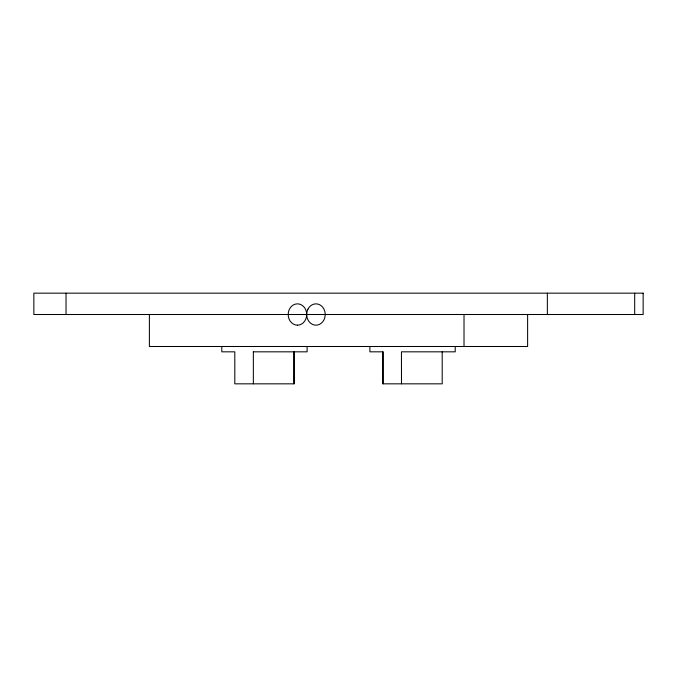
<?xml version="1.0" encoding="UTF-8"?>
<svg xmlns="http://www.w3.org/2000/svg" width="677" height="677" viewBox="0 0 677 677"><rect width="100%" height="100%" fill="white"/><g stroke="black" fill="none" stroke-linecap="round" stroke-linejoin="round"><path stroke-width="1.02" d="M253.266 351.828L307.113 351.828L307.113 346.497M634.688 293.166L634.688 314.5M547.354 293.166L547.354 314.5M527.62 314.5L527.62 346.497L149.38 346.497L149.38 314.5M464.016 314.5L464.016 346.497M455.215 346.497L455.215 351.828L401.444 351.828L401.495 383.834M442.199 351.828L442.199 383.834L382.894 383.834L382.894 351.828M383.03 383.834L383.03 351.828L369.887 351.828L369.887 346.497M294.106 351.828L294.106 383.834L234.801 383.834L234.801 351.828L221.785 351.828L221.785 346.497M293.97 351.828L293.97 383.834M253.35 351.828L253.35 383.834M66.041 293.166L66.041 314.5M643.15 293.166L33.85 293.166L33.85 314.5L643.15 314.5L643.15 293.166M307.942 309.169A10.663 9.258 90 0 0 315.956 325.172A10.663 9.258 90 0 0 323.97 309.169A10.663 9.258 90 0 0 307.942 309.169M297.44 325.172A10.663 9.258 90 0 0 306.698 314.5A10.663 9.258 -90 0 0 297.44 303.838A10.663 9.258 -90 0 0 288.19 314.5A10.663 9.258 90 0 0 297.44 325.172"/></g></svg>
